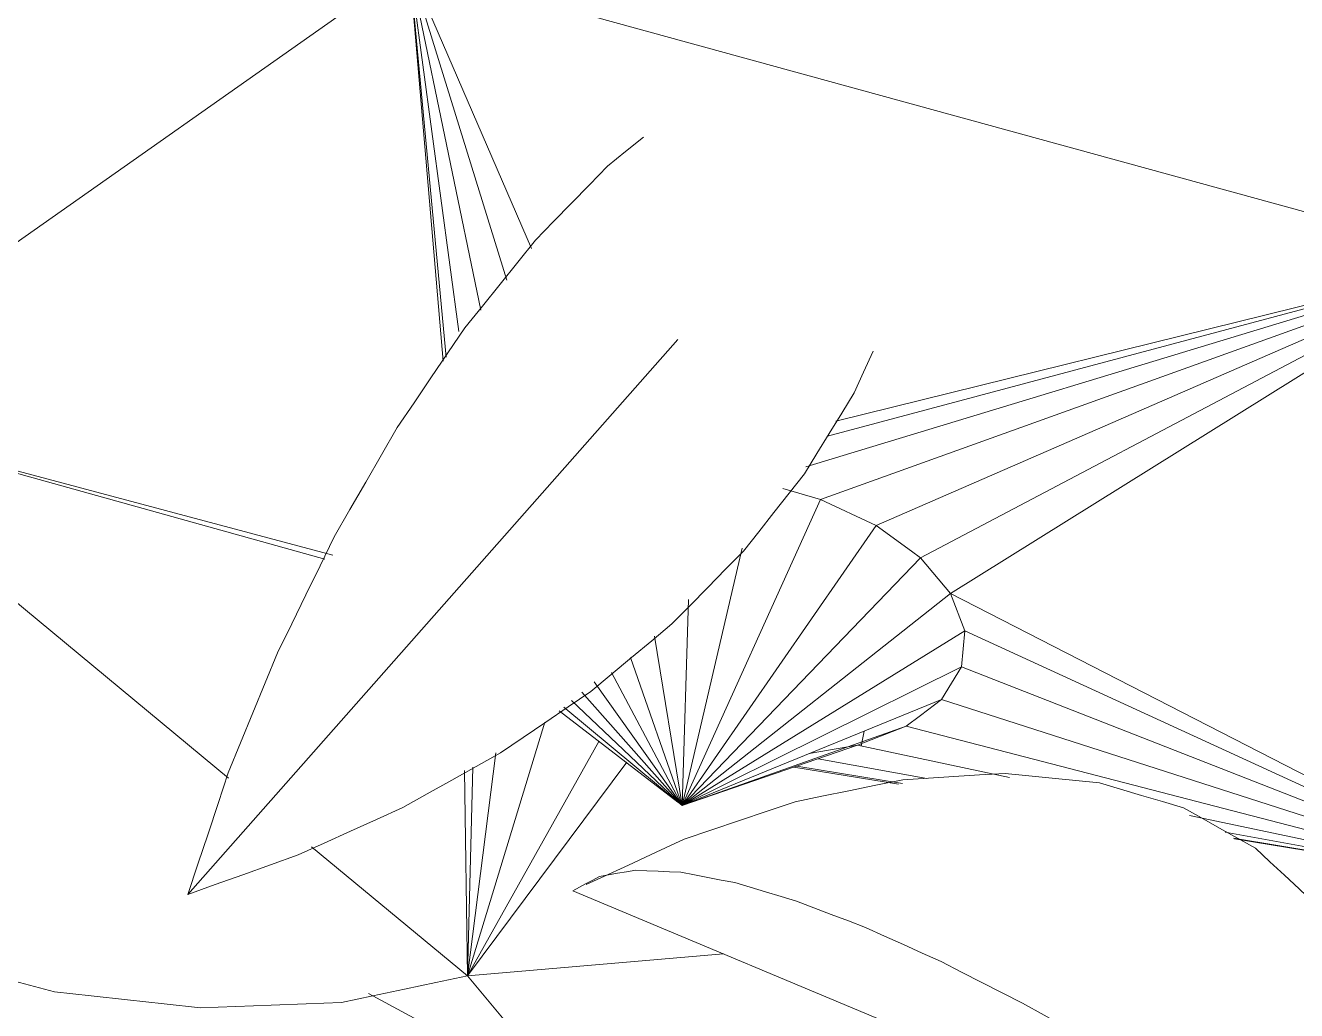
# Model space of a CAD drawing. Header units: metres. Extents: x 13.9 to 26.7, y -0.2 to 3.2.
# Drawn here: x 17.1379 to 17.1905, y 2.6945 to 2.7353 of the extents above; entities that cross this region are included whole.
import ezdxf

# ---------------------------------------------------------------- set-up
doc = ezdxf.new("R2010")
doc.units = ezdxf.units.M
doc.layers.add('Importações nas famílias', color=10, linetype='Continuous', lineweight=5)
doc.layers.add('Vegetação', color=7, linetype='Continuous', lineweight=5)

# ---------------------------------------------------------------- blocks, each defined once
blk = doc.blocks.new('Planta_pergolado_12200 - plantas pergolado_skp_Component_12-V1903-Corte 1')
at = {"layer": 'Importações nas famílias'}
blk.add_line((17.194232, 2.68532), (17.160545, 2.699418), dxfattribs=at)
at = {"layer": 'Importações nas famílias', "flags": 128}
for points in [[(17.174223, 2.704023), (17.175282, 2.70409), (17.176342, 2.704156), (17.177401, 2.704222), (17.17846, 2.704289)], [(17.17846, 2.704289), (17.179437, 2.70419), (17.180414, 2.704092), (17.181391, 2.703994), (17.182368, 2.703896)], [(17.169754, 2.703106), (17.170871, 2.703336), (17.171988, 2.703565), (17.173105, 2.703794), (17.174223, 2.704023)], [(17.182368, 2.703896), (17.183239, 2.703636), (17.184111, 2.703376), (17.184982, 2.703115), (17.185853, 2.702855)], [(17.165159, 2.701559), (17.166307, 2.701946), (17.167456, 2.702333), (17.168605, 2.70272), (17.169754, 2.703106)], [(17.185853, 2.702855), (17.186599, 2.702439), (17.187344, 2.702022), (17.188089, 2.701606), (17.188835, 2.70119)], [(17.161098, 2.699675), (17.161699, 2.699954), (17.162852, 2.700489), (17.164005, 2.701024), (17.165159, 2.701559)], [(17.188835, 2.70119), (17.189437, 2.700627), (17.190038, 2.700064), (17.19064, 2.699502), (17.191242, 2.698939)], [(17.161651, 2.700016), (17.161375, 2.699867), (17.161098, 2.699717), (17.160822, 2.699568), (17.160545, 2.699418)], [(17.16315, 2.700274), (17.162775, 2.700209), (17.1624, 2.700145), (17.162026, 2.700081), (17.161651, 2.700016)], [(17.165024, 2.700187), (17.164556, 2.700209), (17.164087, 2.700231), (17.163618, 2.700252), (17.16315, 2.700274)], [(17.167255, 2.699758), (17.166697, 2.699866), (17.16614, 2.699973), (17.165582, 2.70008), (17.165024, 2.700187)], [(17.169815, 2.698992), (17.169175, 2.699183), (17.168535, 2.699375), (17.167895, 2.699567), (17.167255, 2.699758)], [(17.172678, 2.697895), (17.171963, 2.698169), (17.171247, 2.698443), (17.170531, 2.698717), (17.169815, 2.698992)], [(17.191242, 2.698939), (17.191687, 2.698243), (17.192131, 2.697548), (17.192575, 2.696852), (17.19302, 2.696156)], [(17.175812, 2.696482), (17.175028, 2.696835), (17.174245, 2.697189), (17.173462, 2.697542), (17.172678, 2.697895)], [(17.17918, 2.694767), (17.178338, 2.695196), (17.177496, 2.695625), (17.176654, 2.696053), (17.175812, 2.696482)], [(17.19302, 2.696156), (17.193296, 2.695344), (17.193572, 2.694531), (17.193849, 2.693719), (17.194125, 2.692906)], [(17.182747, 2.69277), (17.181856, 2.693269), (17.180964, 2.693769), (17.180072, 2.694268), (17.17918, 2.694767)], [(17.186473, 2.690512), (17.185541, 2.691077), (17.18461, 2.691641), (17.183679, 2.692206), (17.182747, 2.69277)], [(17.194125, 2.692906), (17.194227, 2.691996), (17.194328, 2.691086), (17.19443, 2.690176), (17.194532, 2.689266)], [(17.190315, 2.68802), (17.189354, 2.688643), (17.188394, 2.689266), (17.187433, 2.689889), (17.186473, 2.690512)], [(17.194532, 2.689266), (17.194457, 2.688279), (17.194382, 2.687293), (17.194307, 2.686306), (17.194232, 2.68532)], [(17.194232, 2.68532), (17.193253, 2.685995), (17.192274, 2.68667), (17.191294, 2.687345), (17.190315, 2.68802)]]:
    blk.add_lwpolyline(points, dxfattribs=at)
blk = doc.blocks.new('Planta_pergolado_12200 - plantas pergolado_skp_Component_17-V1906-Corte 1')
at = {"layer": 'Importações nas famílias'}
for p, q in [((17.153774, 2.737761), (17.127748, 2.719442)), ((17.153774, 2.737761), (17.198286, 2.725528)), ((17.158826, 2.726039), (17.153774, 2.737761)), ((17.157805, 2.724734), (17.153774, 2.737761)), ((17.156737, 2.723495), (17.153774, 2.737761)), ((17.155815, 2.722607), (17.153774, 2.737761)), ((17.155295, 2.72154), (17.153774, 2.737761)), ((17.155175, 2.721378), (17.153774, 2.737761)), ((17.170205, 2.716996), (17.198286, 2.725528)), ((17.198286, 2.725528), (17.170816, 2.715636)), ((17.171096, 2.718269), (17.198286, 2.725528)), ((17.198286, 2.725528), (17.171443, 2.718885)), ((17.198286, 2.725528), (17.173113, 2.714558)), ((17.17495, 2.713229), (17.198286, 2.725528)), ((17.176202, 2.711741), (17.198286, 2.725528)), ((17.127748, 2.719442), (17.146281, 2.704086)), ((17.15027, 2.713174), (17.127748, 2.719442)), ((17.127748, 2.719442), (17.150604, 2.713331)), ((17.170816, 2.715636), (17.169253, 2.716091)), ((17.165077, 2.70296), (17.170816, 2.715636)), ((17.173113, 2.714558), (17.170816, 2.715636)), ((17.165077, 2.70296), (17.173113, 2.714558)), ((17.17458, 2.713496), (17.173113, 2.714558)), ((17.165077, 2.70296), (17.167568, 2.713617)), ((17.17495, 2.713229), (17.165077, 2.70296)), ((17.17458, 2.713496), (17.17495, 2.713229)), ((17.17495, 2.713229), (17.176202, 2.711741)), ((17.165077, 2.70296), (17.176202, 2.711741)), ((17.165077, 2.70296), (17.165334, 2.711498)), ((17.176202, 2.711741), (17.176785, 2.710196)), ((17.176202, 2.711741), (17.199769, 2.699649)), ((17.165077, 2.70296), (17.163934, 2.709971)), ((17.165077, 2.70296), (17.176785, 2.710196)), ((17.176785, 2.710196), (17.176658, 2.708698)), ((17.199769, 2.699649), (17.176785, 2.710196)), ((17.165077, 2.70296), (17.162936, 2.709086)), ((17.165077, 2.70296), (17.162149, 2.708468)), ((17.165077, 2.70296), (17.176658, 2.708698)), ((17.176658, 2.708698), (17.17583, 2.70735)), ((17.199769, 2.699649), (17.176658, 2.708698)), ((17.165077, 2.70296), (17.161432, 2.708085)), ((17.165077, 2.70296), (17.16049, 2.707302)), ((17.1649, 2.703159), (17.160912, 2.707653)), ((17.17583, 2.70735), (17.165077, 2.70296)), ((17.17583, 2.70735), (17.174948, 2.706686)), ((17.199769, 2.699649), (17.17583, 2.70735)), ((17.1649, 2.703096), (17.15998, 2.706878)), ((17.165077, 2.70296), (17.160169, 2.707035)), ((17.159384, 2.706414), (17.156174, 2.695888)), ((17.165077, 2.70296), (17.174358, 2.706243)), ((17.174358, 2.706243), (17.172341, 2.705453)), ((17.174948, 2.706686), (17.174358, 2.706243)), ((17.199769, 2.699649), (17.174358, 2.706243)), ((17.161627, 2.705612), (17.156174, 2.695888)), ((17.157358, 2.705139), (17.156174, 2.695888)), ((17.172341, 2.705453), (17.165077, 2.70296)), ((17.172341, 2.705453), (17.170333, 2.705105)), ((17.17864, 2.70412), (17.172341, 2.705453)), ((17.162786, 2.704756), (17.156174, 2.695888)), ((17.175219, 2.704077), (17.170706, 2.704892)), ((17.156174, 2.695888), (17.156058, 2.704407)), ((17.156174, 2.695888), (17.1564, 2.704546)), ((17.174042, 2.703844), (17.169711, 2.70455)), ((17.174209, 2.703866), (17.169826, 2.704589)), ((17.199769, 2.699649), (17.186106, 2.70254)), ((17.199769, 2.699649), (17.187585, 2.701847)), ((17.199769, 2.699649), (17.187919, 2.701604)), ((17.199769, 2.699649), (17.18796, 2.701575)), ((17.149719, 2.701237), (17.156174, 2.695888)), ((17.166792, 2.696804), (17.156174, 2.695888))]:
    blk.add_line(p, q, dxfattribs=at)
at = {"layer": 'Importações nas famílias', "flags": 128}
for points in [[(17.139071, 2.695233), (17.137608, 2.695612), (17.136145, 2.695992), (17.134682, 2.696371), (17.133219, 2.69675)], [(17.156174, 2.695888), (17.154869, 2.695613), (17.153564, 2.695338), (17.152259, 2.695062), (17.150953, 2.694787)], [(17.158952, 2.692589), (17.158258, 2.693414), (17.157563, 2.694238), (17.156869, 2.695063), (17.156174, 2.695888)], [(17.14512, 2.694564), (17.143608, 2.694731), (17.142095, 2.694899), (17.140583, 2.695066), (17.139071, 2.695233)], [(17.150953, 2.694787), (17.149495, 2.694731), (17.148037, 2.694675), (17.146578, 2.69462), (17.14512, 2.694564)]]:
    blk.add_lwpolyline(points, dxfattribs=at)
blk = doc.blocks.new('Planta_pergolado_12200 - plantas pergolado_skp_Component_16-V1907-Corte 1')
for name in ['Planta_pergolado_12200 - plantas pergolado_skp_Component_17-V1906-Corte 1', 'Planta_pergolado_12200 - plantas pergolado_skp_Component_12-V1903-Corte 1']:
    blk.add_blockref(name, (0, 0))
blk = doc.blocks.new('Planta_pergolado_12200 - plantas pergolado_skp_-V1928-Corte 1')
blk.add_blockref('Planta_pergolado_12200 - plantas pergolado_skp_Component_16-V1907-Corte 1', (0, 0))
blk = doc.blocks.new('Planta_pergolado_12200 - plantas pergolado_skp_-3067462-Corte 1')
blk.add_blockref('Planta_pergolado_12200 - plantas pergolado_skp_-V1928-Corte 1', (0, 0))
blk = doc.blocks.new('Planta_pergolado_12200 - plantas pergolado_skp_Component_12-V1993-Corte 1')
at = {"layer": 'Importações nas famílias'}
blk.add_line((17.172613, 2.706036), (17.172492, 2.705421), dxfattribs=at)
blk = doc.blocks.new('Planta_pergolado_12200 - plantas pergolado_skp_Component_16-V1997-Corte 1')
blk.add_blockref('Planta_pergolado_12200 - plantas pergolado_skp_Component_12-V1993-Corte 1', (0, 0))
blk = doc.blocks.new('Planta_pergolado_12200 - plantas pergolado_skp_-3067464-Corte 1')
blk.add_blockref('Planta_pergolado_12200 - plantas pergolado_skp_Component_16-V1997-Corte 1', (0, 0))
blk = doc.blocks.new('Planta_pergolado_12200 - plantas pergolado_skp_-3067465-Corte 1')
for name in ['Planta_pergolado_12200 - plantas pergolado_skp_-3067462-Corte 1', 'Planta_pergolado_12200 - plantas pergolado_skp_-3067464-Corte 1']:
    blk.add_blockref(name, (0, 0))
blk = doc.blocks.new('Planta_pergolado_12200 - plantas pergolado_skp_Component_17-V2457-Corte 1')
at = {"layer": 'Importações nas famílias'}
blk.add_line((17.16796, 2.686608), (17.152082, 2.69516), dxfattribs=at)
blk = doc.blocks.new('Planta_pergolado_12200 - plantas pergolado_skp_Component_16-V2458-Corte 1')
blk.add_blockref('Planta_pergolado_12200 - plantas pergolado_skp_Component_17-V2457-Corte 1', (0, 0))
blk = doc.blocks.new('Planta_pergolado_12200 - plantas pergolado_skp_-V2459-Corte 1')
blk.add_blockref('Planta_pergolado_12200 - plantas pergolado_skp_Component_16-V2458-Corte 1', (0, 0))
blk = doc.blocks.new('Planta_pergolado_12200 - plantas pergolado_skp_-3067418-Corte 1')
blk.add_blockref('Planta_pergolado_12200 - plantas pergolado_skp_-V2459-Corte 1', (0, 0))
blk = doc.blocks.new('Planta_pergolado_12200 - plantas pergolado_skp_Component_12-V2545-Corte 1')
at = {"layer": 'Importações nas famílias'}
blk.add_line((17.1649, 2.72228), (17.144587, 2.699265), dxfattribs=at)
at = {"layer": 'Importações nas famílias', "flags": 128}
for points in [[(17.161985, 2.729458), (17.16273, 2.730062), (17.163475, 2.730667)], [(17.158995, 2.726392), (17.159742, 2.727158), (17.16049, 2.727925), (17.161237, 2.728691), (17.161985, 2.729458)], [(17.156065, 2.722751), (17.156798, 2.723661), (17.15753, 2.724571), (17.158262, 2.725481), (17.158995, 2.726392)], [(17.153264, 2.71862), (17.153965, 2.719653), (17.154665, 2.720686), (17.155365, 2.721718), (17.156065, 2.722751)], [(17.172991, 2.721788), (17.172597, 2.720922), (17.172204, 2.720056)], [(17.172204, 2.720056), (17.171689, 2.719218), (17.171174, 2.71838), (17.170658, 2.717542), (17.170143, 2.716704)], [(17.150658, 2.714097), (17.15131, 2.715228), (17.151961, 2.716359), (17.152613, 2.71749), (17.153264, 2.71862)], [(17.170143, 2.716704), (17.169512, 2.715903), (17.16888, 2.715103), (17.168249, 2.714302), (17.167617, 2.713502)], [(17.148307, 2.709288), (17.148895, 2.71049), (17.149483, 2.711693), (17.15007, 2.712895), (17.150658, 2.714097)], [(17.167617, 2.713502), (17.166876, 2.712748), (17.166136, 2.711993), (17.165395, 2.711239), (17.164654, 2.710485)], [(17.164654, 2.710485), (17.163813, 2.709786), (17.162971, 2.709086), (17.162129, 2.708387), (17.161287, 2.707687)], [(17.146268, 2.704305), (17.146778, 2.705551), (17.147287, 2.706796), (17.147797, 2.708042), (17.148307, 2.709288)], [(17.161287, 2.707687), (17.160354, 2.707051), (17.159421, 2.706414), (17.158487, 2.705777), (17.157554, 2.70514)], [(17.157554, 2.70514), (17.156539, 2.704573), (17.155525, 2.704005), (17.15451, 2.703438), (17.153495, 2.702871)], [(17.144587, 2.699265), (17.145007, 2.700525), (17.145427, 2.701785), (17.145847, 2.703045), (17.146268, 2.704305)], [(17.153495, 2.702871), (17.152411, 2.702379), (17.151326, 2.701888), (17.150242, 2.701397), (17.149157, 2.700905)], [(17.149157, 2.700905), (17.148014, 2.700495), (17.146872, 2.700085), (17.145729, 2.699675), (17.144587, 2.699265)]]:
    blk.add_lwpolyline(points, dxfattribs=at)
blk = doc.blocks.new('Planta_pergolado_12200 - plantas pergolado_skp_Component_16-V2551-Corte 1')
blk.add_blockref('Planta_pergolado_12200 - plantas pergolado_skp_Component_12-V2545-Corte 1', (0, 0))
blk = doc.blocks.new('Planta_pergolado_12200 - plantas pergolado_skp_-V2587-Corte 1')
blk.add_blockref('Planta_pergolado_12200 - plantas pergolado_skp_Component_16-V2551-Corte 1', (0, 0))
blk = doc.blocks.new('Planta_pergolado_12200 - plantas pergolado_skp_-3067420-Corte 1')
blk.add_blockref('Planta_pergolado_12200 - plantas pergolado_skp_-V2587-Corte 1', (0, 0))
blk = doc.blocks.new('Planta_pergolado_12200 - plantas pergolado_skp_-3067421-Corte 1')
for name in ['Planta_pergolado_12200 - plantas pergolado_skp_-3067420-Corte 1', 'Planta_pergolado_12200 - plantas pergolado_skp_-3067418-Corte 1']:
    blk.add_blockref(name, (0, 0))
blk = doc.blocks.new('Planta_pergolado_12200 - Planta_pergolado_12200-3067476-Corte 1')
for name in ['Planta_pergolado_12200 - plantas pergolado_skp_-3067465-Corte 1', 'Planta_pergolado_12200 - plantas pergolado_skp_-3067421-Corte 1']:
    blk.add_blockref(name, (0, 0))

msp = doc.modelspace()

# ---------------------------------------------------------------- block references
at = {"layer": 'Vegetação', "color": 10}
msp.add_blockref('Planta_pergolado_12200 - Planta_pergolado_12200-3067476-Corte 1', (0, 0), dxfattribs=at)

doc.saveas('drawing.dxf')
